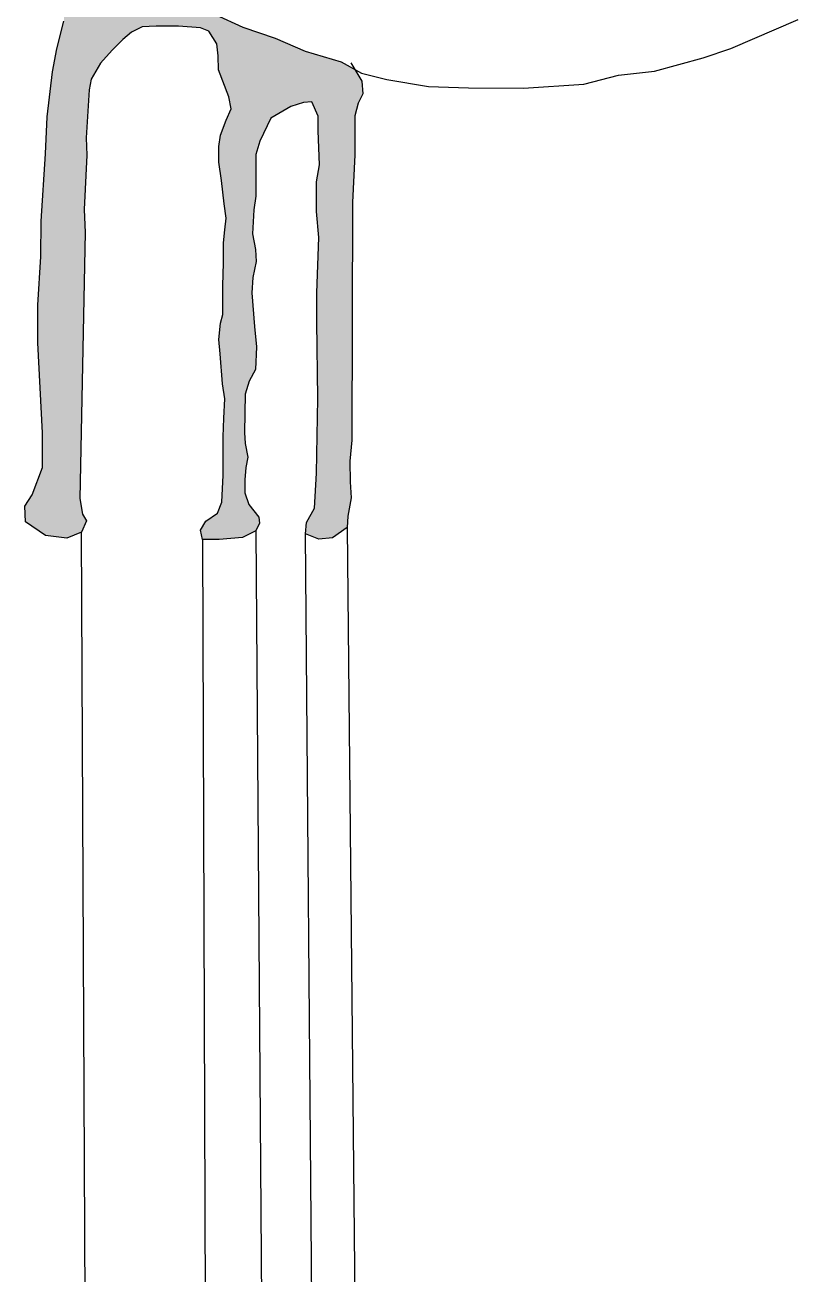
# Model space of a CAD drawing. Header units: millimetres. Extents: x 245 to 515, y 87 to 339.
# Drawn here: x 313.24 to 314.336, y 229.988 to 231.76 of the extents above; entities that cross this region are included whole.
import ezdxf

# ---------------------------------------------------------------- set-up
doc = ezdxf.new("R2010")
doc.units = ezdxf.units.MM
doc.layers.add('çziigi', color=10, linetype='Continuous')

msp = doc.modelspace()

# ---------------------------------------------------------------- hatches: boundary and pattern name
at = {"layer": 'çziigi'}
h = msp.add_hatch(color=256, dxfattribs=at)
h.dxf.hatch_style = 1
h.paths.add_polyline_path([(313.4608, 231.8024), (313.3749, 231.8635), (313.3163, 231.9155), (313.2716, 231.9638), (313.2615, 231.9737), (313.2588, 231.9632), (313.2549, 231.9386), (313.2727, 231.8956), (313.2834, 231.8594), (313.2957, 231.8279), (313.2957, 231.7648), (313.2857, 231.7256), (313.2796, 231.693), (313.2719, 231.6292), (313.2696, 231.5769), (313.2634, 231.4811), (313.2627, 231.4311), (313.2588, 231.3619), (313.2588, 231.3088), (313.265, 231.1807), (313.265, 231.1315), (313.2504, 231.093), (313.2404, 231.0769), (313.2412, 231.0546), (313.2696, 231.0354), (313.2997, 231.0315), (313.3204, 231.04), (313.3274, 231.0561), (313.322, 231.0654), (313.3181, 231.0877), (313.3259, 231.4649), (313.3245, 231.4979), (313.3283, 231.5746), (313.3269, 231.5995), (313.3312, 231.6675), (313.3341, 231.6824), (313.3475, 231.7053), (313.3642, 231.724), (313.3791, 231.7388), (313.3915, 231.7493), (313.4064, 231.757), (313.4265, 231.758), (313.4581, 231.758), (313.4892, 231.7556), (313.5012, 231.7508), (313.5126, 231.7326), (313.5141, 231.7159), (313.515, 231.6958), (313.5294, 231.6578), (313.5328, 231.6405), (313.5256, 231.6247), (313.5175, 231.6032), (313.5151, 231.587), (313.5151, 231.565), (313.5189, 231.5391), (313.5227, 231.5059), (313.5256, 231.4854), (313.5237, 231.4691), (313.5218, 231.4505), (313.5218, 231.4218), (313.5208, 231.39), (313.5208, 231.3656), (313.5208, 231.3489), (313.5175, 231.3364), (313.5151, 231.3135), (313.517, 231.2929), (313.5204, 231.2506), (313.5237, 231.2291), (313.5223, 231.2018), (313.5213, 231.1751), (313.5213, 231.1397), (313.5213, 231.121), (313.5194, 231.0827), (313.5132, 231.067), (313.4969, 231.0555), (313.4893, 231.0426), (313.4921, 231.0296), (313.5156, 231.0296), (313.5486, 231.0325), (313.5678, 231.0421), (313.573, 231.0526), (313.5721, 231.0612), (313.5577, 231.0794), (313.552, 231.0957), (313.552, 231.1143), (313.5534, 231.1315), (313.5563, 231.1464), (313.5524, 231.166), (313.5515, 231.1813), (313.5524, 231.236), (313.5582, 231.2542), (313.5673, 231.2709), (313.5687, 231.3029), (313.5658, 231.3316), (313.562, 231.3797), (313.5634, 231.4012), (313.5682, 231.4242), (313.5673, 231.4409), (313.563, 231.4634), (313.5649, 231.4971), (313.5678, 231.5167), (313.5678, 231.5358), (313.5678, 231.5583), (313.5678, 231.576), (313.5735, 231.5947), (313.5888, 231.6272), (313.6175, 231.6439), (313.6353, 231.6497), (313.6472, 231.6506), (313.6563, 231.63), (313.6563, 231.6095), (313.6578, 231.561), (313.6539, 231.5371), (313.6535, 231.495), (313.6568, 231.4581), (313.6544, 231.3795), (313.6544, 231.3384), (313.6558, 231.2296), (313.6539, 231.1239), (313.6511, 231.0741), (313.6396, 231.0536), (313.6381, 231.0378), (313.6568, 231.0301), (313.6764, 231.032), (313.697, 231.0464), (313.698, 231.0626), (313.7028, 231.0885), (313.7013, 231.1114), (313.7008, 231.1406), (313.7037, 231.1707), (313.7046, 231.5076), (313.7083, 231.5751), (313.7083, 231.6072), (313.7083, 231.6304), (313.7128, 231.6484), (313.7196, 231.6618), (313.7181, 231.6798), (313.7082, 231.6962), (313.6888, 231.7071), (313.6375, 231.7225), (313.595, 231.7408), (313.5495, 231.7562), (313.51, 231.7745)])

# ---------------------------------------------------------------- linework, layer by layer
for p, q in [((313.51, 231.7745), (313.5495, 231.7562)), ((314.241, 231.7262), (314.3365, 231.7674)), ((313.2857, 231.7256), (313.2957, 231.7648)), ((313.4064, 231.757), (313.3915, 231.7493)), ((313.4265, 231.758), (313.4064, 231.757)), ((313.4581, 231.758), (313.4265, 231.758)), ((313.4892, 231.7556), (313.4581, 231.758)), ((313.5012, 231.7508), (313.4892, 231.7556)), ((313.5126, 231.7326), (313.5012, 231.7508)), ((313.5495, 231.7562), (313.595, 231.7408)), ((313.3791, 231.7388), (313.3642, 231.724)), ((313.3915, 231.7493), (313.3791, 231.7388)), ((313.5141, 231.7159), (313.5126, 231.7326)), ((313.595, 231.7408), (313.6375, 231.7225)), ((313.2796, 231.693), (313.2857, 231.7256)), ((313.3642, 231.724), (313.3475, 231.7053)), ((313.515, 231.6958), (313.5141, 231.7159)), ((313.6375, 231.7225), (313.6888, 231.7071)), ((314.2022, 231.713), (314.241, 231.7262)), ((313.3475, 231.7053), (313.3341, 231.6824)), ((313.6888, 231.7071), (313.7174, 231.691)), ((313.7023, 231.706), (313.7181, 231.6798)), ((314.1332, 231.6939), (314.2022, 231.713)), ((313.2719, 231.6292), (313.2796, 231.693)), ((313.3341, 231.6824), (313.3312, 231.6675)), ((313.5294, 231.6578), (313.515, 231.6958)), ((313.7174, 231.691), (313.7533, 231.6822)), ((313.7181, 231.6798), (313.7196, 231.6618)), ((313.7533, 231.6822), (313.8127, 231.672)), ((314.0328, 231.6756), (314.0819, 231.6881)), ((314.0819, 231.6881), (314.1332, 231.6939)), ((313.3312, 231.6675), (313.3269, 231.5995)), ((313.7196, 231.6618), (313.7128, 231.6484)), ((313.8127, 231.672), (313.8692, 231.6705)), ((313.8692, 231.6705), (313.947, 231.6698)), ((313.947, 231.6698), (314.0328, 231.6756)), ((313.5328, 231.6405), (313.5294, 231.6578)), ((313.6175, 231.6439), (313.5888, 231.6272)), ((313.6353, 231.6497), (313.6175, 231.6439)), ((313.6472, 231.6506), (313.6353, 231.6497)), ((313.6563, 231.63), (313.6472, 231.6506)), ((313.7128, 231.6484), (313.7083, 231.6304)), ((313.2696, 231.5769), (313.2719, 231.6292)), ((313.5256, 231.6247), (313.5328, 231.6405)), ((313.5888, 231.6272), (313.5735, 231.5947)), ((313.6563, 231.6095), (313.6563, 231.63)), ((313.7083, 231.6304), (313.7083, 231.6072)), ((313.5175, 231.6032), (313.5256, 231.6247)), ((313.6578, 231.561), (313.6563, 231.6095)), ((313.3269, 231.5995), (313.3283, 231.5746)), ((313.5151, 231.587), (313.5175, 231.6032)), ((313.5735, 231.5947), (313.5678, 231.576)), ((313.7083, 231.6072), (313.7083, 231.5751)), ((313.2634, 231.4811), (313.2696, 231.5769)), ((313.3283, 231.5746), (313.3245, 231.4979)), ((313.5151, 231.565), (313.5151, 231.587)), ((313.5678, 231.576), (313.5678, 231.5583)), ((313.7083, 231.5751), (313.7046, 231.5076)), ((313.5189, 231.5391), (313.5151, 231.565)), ((313.5678, 231.5583), (313.5678, 231.5358)), ((313.6539, 231.5371), (313.6578, 231.561)), ((313.5227, 231.5059), (313.5189, 231.5391)), ((313.6535, 231.495), (313.6539, 231.5371)), ((313.5678, 231.5358), (313.5678, 231.5167)), ((313.5256, 231.4854), (313.5227, 231.5059)), ((313.5678, 231.5167), (313.5649, 231.4971)), ((313.7046, 231.5076), (313.7037, 231.1707)), ((313.3245, 231.4979), (313.3259, 231.4649)), ((313.5237, 231.4691), (313.5256, 231.4854)), ((313.5649, 231.4971), (313.563, 231.4634)), ((313.6568, 231.4581), (313.6535, 231.495)), ((313.2627, 231.4311), (313.2634, 231.4811)), ((313.5218, 231.4505), (313.5237, 231.4691)), ((313.3259, 231.4649), (313.3181, 231.0877)), ((313.5218, 231.4218), (313.5218, 231.4505)), ((313.563, 231.4634), (313.5673, 231.4409)), ((313.6544, 231.3795), (313.6568, 231.4581)), ((313.2588, 231.3619), (313.2627, 231.4311)), ((313.5673, 231.4409), (313.5682, 231.4242)), ((313.5208, 231.39), (313.5218, 231.4218)), ((313.5682, 231.4242), (313.5634, 231.4012)), ((313.5634, 231.4012), (313.562, 231.3797)), ((313.5208, 231.3656), (313.5208, 231.39)), ((313.562, 231.3797), (313.5658, 231.3316)), ((313.6544, 231.3384), (313.6544, 231.3795)), ((313.2588, 231.3088), (313.2588, 231.3619)), ((313.5208, 231.3489), (313.5208, 231.3656)), ((313.5175, 231.3364), (313.5208, 231.3489)), ((313.5151, 231.3135), (313.5175, 231.3364)), ((313.5658, 231.3316), (313.5687, 231.3029)), ((313.6558, 231.2296), (313.6544, 231.3384)), ((313.265, 231.1807), (313.2588, 231.3088)), ((313.517, 231.2929), (313.5151, 231.3135)), ((313.5204, 231.2506), (313.517, 231.2929)), ((313.5687, 231.3029), (313.5673, 231.2709)), ((313.5582, 231.2542), (313.5524, 231.236)), ((313.5673, 231.2709), (313.5582, 231.2542)), ((313.5237, 231.2291), (313.5204, 231.2506)), ((313.5524, 231.236), (313.5515, 231.1813)), ((313.5223, 231.2018), (313.5237, 231.2291)), ((313.6539, 231.1239), (313.6558, 231.2296)), ((313.5213, 231.1751), (313.5223, 231.2018)), ((313.265, 231.1315), (313.265, 231.1807)), ((313.5213, 231.1397), (313.5213, 231.1751)), ((313.5515, 231.1813), (313.5524, 231.166)), ((313.5524, 231.166), (313.5563, 231.1464)), ((313.7037, 231.1707), (313.7008, 231.1406)), ((313.2504, 231.093), (313.265, 231.1315)), ((313.5213, 231.121), (313.5213, 231.1397)), ((313.5534, 231.1315), (313.552, 231.1143)), ((313.5563, 231.1464), (313.5534, 231.1315)), ((313.7008, 231.1406), (313.7013, 231.1114)), ((313.5194, 231.0827), (313.5213, 231.121)), ((313.552, 231.1143), (313.552, 231.0957)), ((313.6511, 231.0741), (313.6539, 231.1239)), ((313.552, 231.0957), (313.5577, 231.0794)), ((313.7013, 231.1114), (313.7028, 231.0885)), ((313.2404, 231.0769), (313.2504, 231.093)), ((313.2412, 231.0546), (313.2404, 231.0769)), ((313.3181, 231.0877), (313.322, 231.0654)), ((313.5132, 231.067), (313.5194, 231.0827)), ((313.5577, 231.0794), (313.5721, 231.0612)), ((313.7028, 231.0885), (313.698, 231.0626)), ((313.322, 231.0654), (313.3274, 231.0561)), ((313.4969, 231.0555), (313.5132, 231.067)), ((313.5721, 231.0612), (313.573, 231.0526)), ((313.6396, 231.0536), (313.6511, 231.0741)), ((313.698, 231.0626), (313.697, 231.0464)), ((313.2696, 231.0354), (313.2412, 231.0546)), ((313.3274, 231.0561), (313.3204, 231.04)), ((313.4893, 231.0426), (313.4969, 231.0555)), ((313.4921, 231.0296), (313.4893, 231.0426)), ((313.5678, 231.0421), (313.5486, 231.0325)), ((313.573, 231.0526), (313.5678, 231.0421)), ((313.5678, 231.0421), (313.8194, 196.998)), ((313.6381, 231.0378), (313.6396, 231.0536)), ((313.697, 231.0464), (313.6764, 231.032)), ((313.697, 231.0464), (314.0455, 197.0186)), ((313.2997, 231.0315), (313.2696, 231.0354)), ((313.3204, 231.04), (313.2997, 231.0315)), ((313.485, 196.9716), (313.3204, 231.04)), ((313.4921, 231.0296), (313.6093, 197.0538)), ((313.5156, 231.0296), (313.4921, 231.0296)), ((313.5486, 231.0325), (313.5156, 231.0296)), ((313.9216, 197.0346), (313.6381, 231.0378)), ((313.6568, 231.0301), (313.6381, 231.0378)), ((313.6764, 231.032), (313.6568, 231.0301))]:
    msp.add_line(p, q, dxfattribs=at)

doc.saveas('drawing.dxf')
